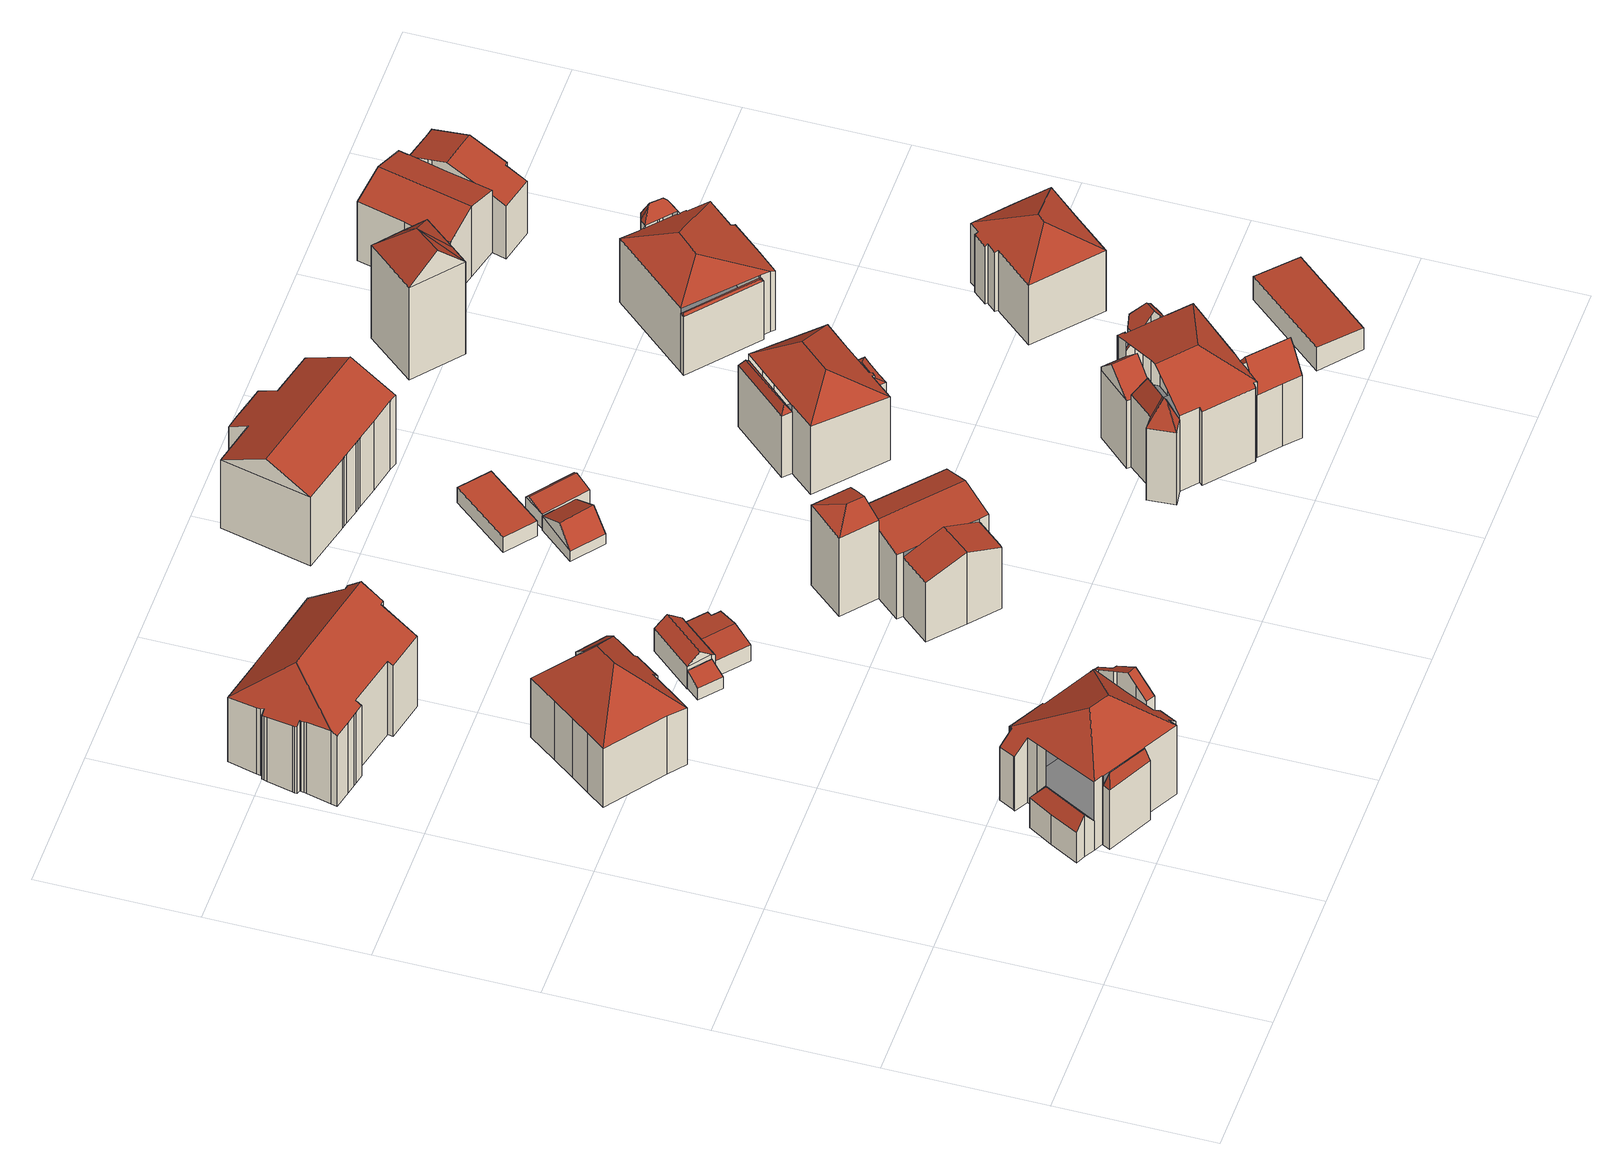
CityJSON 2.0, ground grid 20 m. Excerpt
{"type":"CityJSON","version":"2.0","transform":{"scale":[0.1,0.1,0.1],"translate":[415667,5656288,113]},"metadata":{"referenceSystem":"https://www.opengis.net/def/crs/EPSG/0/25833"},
"CityObjects":{
"building1":{"type":"Building","attributes":{"Gemeindeschluessel":14612000,"Geometrietyp2DReferenz":"3000","function":"31001_9998","roofType":"9999"},"children":["building1-1","building1-2","building1-3","building1-4","building1-5"]},
"building1-1":{"type":"BuildingPart","attributes":{"Dachtyp_tdc":"tdcFreeFormRoof","Dachneigung":54.89,"QualitaetDacherkennung":14,"Geometrietyp2DReferenz":"3000","measuredHeight":6.64,"roofType":"5000"},"parents":["building1"],"geometry":[{"type":"MultiSurface","lod":"2","boundaries":[[[0,1,2,3]],[[1,4,5,2]],[[4,6,7,5]],[[6,8,9,7]],[[8,10,11,9]],[[10,12,13,11]],[[8,6,4,1,14]],[[1,0,12,14]],[[12,10,8,14]],[[3,2,5,7,9,11,13]]],"semantics":{"surfaces":[{"type":"WallSurface"},{"type":"RoofSurface"},{"type":"GroundSurface"}],"values":[0,0,0,0,0,0,1,1,1,2]}}]},
"building1-2":{"type":"BuildingPart","attributes":{"Dachtyp_tdc":"tdcGableRoof","Dachneigung":33.67,"QualitaetDacherkennung":24,"Geometrietyp2DReferenz":"3000","measuredHeight":13.96,"roofType":"3100"},"parents":["building1"],"geometry":[{"type":"MultiSurface","lod":"2","boundaries":[[[15,16,17,18]],[[16,19,20,17]],[[19,21,22,20]],[[21,23,24,22]],[[23,25,26,24]],[[25,27,28,29,26]],[[23,21,19,16,15,30,31]],[[31,27,25,23]],[[32,18,17,20,22,24,26,29]]],"semantics":{"surfaces":[{"type":"WallSurface"},{"type":"RoofSurface"},{"type":"GroundSurface"}],"values":[0,0,0,0,0,0,1,1,2]}}]},
"building1-3":{"type":"BuildingPart","attributes":{"Dachtyp_tdc":"tdcPolyFlatRoof","Dachneigung":5.17,"QualitaetDacherkennung":50,"Geometrietyp2DReferenz":"3000","measuredHeight":5.55,"roofType":"2100"},"parents":["building1"],"geometry":[{"type":"MultiSurface","lod":"2","boundaries":[[[33,34,35,36]],[[34,37,38,35]],[[37,39,40,38]],[[39,41,42,40]],[[43,44,45,46]],[[44,33,36,45]],[[44,43,47,41,39,37,34,33]],[[36,35,38,40,42,48,46,45]]],"semantics":{"surfaces":[{"type":"WallSurface"},{"type":"RoofSurface"},{"type":"GroundSurface"}],"values":[0,0,0,0,0,0,1,2]}}]},
"building1-4":{"type":"BuildingPart","attributes":{"Dachtyp_tdc":"tdcFreeFormRoof","Dachneigung":76.39,"QualitaetDacherkennung":27,"Geometrietyp2DReferenz":"3000","measuredHeight":11.56,"roofType":"5000"},"parents":["building1"],"geometry":[{"type":"MultiSurface","lod":"2","boundaries":[[[49,50,51,52]],[[50,53,54,51]],[[53,55,56,54]],[[57,55,53]],[[58,57,53,50]],[[58,50,49]],[[57,58,49,55]],[[51,54,56,52]]],"semantics":{"surfaces":[{"type":"WallSurface"},{"type":"RoofSurface"},{"type":"GroundSurface"}],"values":[0,0,0,1,1,1,1,2]}}]},
"building1-5":{"type":"BuildingPart","attributes":{"Dachtyp_tdc":"tdcHipRoof","Dachneigung":33.37,"QualitaetDacherkennung":26,"Geometrietyp2DReferenz":"3000","measuredHeight":15.25,"roofType":"3200"},"parents":["building1"],"geometry":[{"type":"MultiSurface","lod":"2","boundaries":[[[59,60,15,18,42,41]],[[28,61,62,29]],[[61,63,64,62]],[[63,65,66,64]],[[65,67,68,66]],[[67,69,70,68]],[[69,71,52,70]],[[71,49,52]],[[72,73,74,56,55]],[[73,75,3,74]],[[75,0,3]],[[76,77,78,13,12]],[[77,79,80,78]],[[79,81,82,80]],[[81,83,84,82]],[[83,85,86,84]],[[85,87,88,86]],[[87,89,90,88]],[[89,91,92,90]],[[91,93,43,46,92]],[[89,87,85,83,81,79,77,76,75,94]],[[69,67,65,63,61,28,95,30,60,96]],[[75,73,72,71,69,96,94]],[[60,59,97,93,91,89,94,96]],[[48,42,18,32,29,62,64,66,68,70,52,56,74,3,13,78,80,82,84,86,88,90,92,46]]],"semantics":{"surfaces":[{"type":"WallSurface"},{"type":"RoofSurface"},{"type":"GroundSurface"}],"values":[0,0,0,0,0,0,0,0,0,0,0,0,0,0,0,0,0,0,0,0,1,1,1,1,2]}}]},
"building2":{"type":"Building","attributes":{"Gemeindeschluessel":14612000,"Geometrietyp2DReferenz":"3000","function":"31001_9998","roofType":"9999"},"children":["building2-1","building2-2"]},
"building2-1":{"type":"BuildingPart","attributes":{"Dachtyp_tdc":"tdcHipRoof","Dachneigung":45.5,"QualitaetDacherkennung":62,"Geometrietyp2DReferenz":"3000","measuredHeight":15.34,"roofType":"3200"},"parents":["building2"],"geometry":[{"type":"MultiSurface","lod":"2","boundaries":[[[98,99,100,101]],[[99,102,103,100]],[[102,104,105,103]],[[106,107,108]],[[107,109,110,108]],[[109,111,112,110]],[[111,113,114,112]],[[113,115,116,114]],[[115,117,118,116]],[[117,119,120,118]],[[119,121,122,120]],[[121,123,124,122]],[[123,125,126,124]],[[125,127,128,126]],[[127,129,130,128]],[[129,131,132,130]],[[131,98,101,132]],[[127,125,123,133]],[[107,106,104,102,99,134]],[[123,121,119,117,115,113,111,109,107,134,133]],[[99,98,131,129,127,133,134]],[[101,100,103,105,108,110,112,114,116,118,120,122,124,126,128,130,132]]],"semantics":{"surfaces":[{"type":"WallSurface"},{"type":"RoofSurface"},{"type":"GroundSurface"}],"values":[0,0,0,0,0,0,0,0,0,0,0,0,0,0,0,0,0,1,1,1,1,2]}}]},
"building2-2":{"type":"BuildingPart","attributes":{"Dachtyp_tdc":"tdcPolyFlatRoof","Dachneigung":41.5,"QualitaetDacherkennung":38,"Geometrietyp2DReferenz":"3000","measuredHeight":9.29,"roofType":"2100"},"parents":["building2"],"geometry":[{"type":"MultiSurface","lod":"2","boundaries":[[[135,136,137,138]],[[136,139,108,137]],[[139,106,108]],[[140,135,138,105,104]],[[140,139,136,135]],[[138,137,108,105]]],"semantics":{"surfaces":[{"type":"WallSurface"},{"type":"RoofSurface"},{"type":"GroundSurface"}],"values":[0,0,0,0,1,2]}}]},
"building3":{"type":"Building","attributes":{"Gemeindeschluessel":14612000,"Geometrietyp2DReferenz":"3000","function":"31001_9998","roofType":"9999"},"children":["building3-1","building3-2"]},
"building3-1":{"type":"BuildingPart","attributes":{"Dachtyp_tdc":"tdcHipAndGableRoof","Dachneigung":39.38,"QualitaetDacherkennung":31,"Geometrietyp2DReferenz":"3000","measuredHeight":15.67,"roofType":"5000"},"parents":["building3"],"geometry":[{"type":"MultiSurface","lod":"2","boundaries":[[[141,142,143,144,145]],[[142,146,147,143]],[[146,148,149,147]],[[148,150,151,149]],[[150,152,153,151]],[[152,154,155,153]],[[154,156,157,155]],[[156,158,159,157]],[[158,160,161,159]],[[160,162,163,161]],[[162,164,165,163]],[[164,166,167,165]],[[166,168,169,167]],[[168,170,171,169]],[[170,172,173,171]],[[172,174,175,173]],[[174,176,177,175]],[[176,178,179,177]],[[178,180,181,179]],[[180,182,183,181]],[[182,184,185,183]],[[184,186,187,185]],[[186,188,189,187]],[[188,190,191,189]],[[190,192,193,191]],[[192,194,195,193]],[[194,196,197,195]],[[196,198,199,197]],[[198,200,201,199]],[[200,202,203,201]],[[202,204,205,203]],[[204,206,205]],[[202,200,198,196,194,192,190,188,186,184,182,180,178,176,174,207]],[[174,172,170,168,166,164,162,160,158,156,154,152,150,207]],[[150,148,146,142,141,204,202,207]],[[144,143,147,149,151,153,155,157,159,161,163,165,167,169,171,173,175,177,179,181,183,185,187,189,191,193,195,197,199,201,203,205]]],"semantics":{"surfaces":[{"type":"WallSurface"},{"type":"RoofSurface"},{"type":"GroundSurface"}],"values":[0,0,0,0,0,0,0,0,0,0,0,0,0,0,0,0,0,0,0,0,0,0,0,0,0,0,0,0,0,0,0,0,1,1,1,2]}}]},
"building3-2":{"type":"BuildingPart","attributes":{"Dachtyp_tdc":"tdcPolyFlatRoof","Dachneigung":0,"QualitaetDacherkennung":47,"Geometrietyp2DReferenz":"3000","measuredHeight":5.14,"roofType":"1000"},"parents":["building3"],"geometry":[{"type":"MultiSurface","lod":"2","boundaries":[[[208,145,144,209]],[[145,208,210,206]],[[205,211,209,144]],[[206,210,211,205]],[[210,208,209,211]]],"semantics":{"surfaces":[{"type":"WallSurface"},{"type":"RoofSurface"},{"type":"GroundSurface"}],"values":[0,1,2,0,0]}}]},
"building4":{"type":"Building","attributes":{"Dachtyp_tdc":"tdcPolyFlatRoof","Gemeindeschluessel":14612000,"Dachneigung":22.49,"QualitaetDacherkennung":36,"Geometrietyp2DReferenz":"3000","measuredHeight":2.72,"function":"31001_9998","roofType":"2100"},"geometry":[{"type":"Solid","lod":"2","boundaries":[[[[212,213,214,215]],[[213,216,217,214]],[[216,218,219,217]],[[218,212,215,219]],[[218,216,213,212]],[[215,214,217,219]]]],"semantics":{"surfaces":[{"type":"WallSurface"},{"type":"RoofSurface"},{"type":"GroundSurface"}],"values":[[0,0,0,0,1,2]]}}]},
"building5":{"type":"Building","attributes":{"Dachtyp_tdc":"tdcFreeFormRoof","Gemeindeschluessel":14612000,"Dachneigung":39.1,"QualitaetDacherkennung":52,"Geometrietyp2DReferenz":"3000","measuredHeight":4.91,"function":"31001_9998","roofType":"5000"},"geometry":[{"type":"Solid","lod":"2","boundaries":[[[[220,221,222,223]],[[221,224,225,222]],[[224,226,227,225]],[[226,228,229,227]],[[228,220,223,229]],[[220,228,230,231,221]],[[231,230,226,224]],[[224,221,231]],[[228,226,230]],[[223,222,225,227,229]]]],"semantics":{"surfaces":[{"type":"WallSurface"},{"type":"RoofSurface"},{"type":"GroundSurface"}],"values":[[0,0,0,0,0,1,1,0,0,2]]}}]},
"building6":{"type":"Building","attributes":{"Dachtyp_tdc":"tdcFreeFormRoof","Gemeindeschluessel":14612000,"Dachneigung":10.08,"QualitaetDacherkennung":71,"Geometrietyp2DReferenz":"3000","measuredHeight":3.14,"function":"31001_9998","roofType":"5000"},"geometry":[{"type":"Solid","lod":"2","boundaries":[[[[232,233,234,235]],[[233,236,237,234]],[[236,238,239,237]],[[238,240,241,239]],[[240,242,243,241]],[[242,244,245,243]],[[244,232,235,245]],[[236,246,247,240,238]],[[232,244,242,247,246,233]],[[242,240,247]],[[236,233,246]],[[235,234,237,239,241,243,245]]]],"semantics":{"surfaces":[{"type":"WallSurface"},{"type":"RoofSurface"},{"type":"GroundSurface"}],"values":[[0,0,0,0,0,0,0,1,1,0,0,2]]}}]},
"building7":{"type":"Building","attributes":{"Gemeindeschluessel":14612000,"Geometrietyp2DReferenz":"3000","function":"31001_9998","roofType":"9999"},"children":["building7-1","building7-2","building7-3"]},
"building7-1":{"type":"BuildingPart","attributes":{"Dachtyp_tdc":"tdcHipAndGableRoof","Dachneigung":23.48,"QualitaetDacherkennung":58,"Geometrietyp2DReferenz":"3000","measuredHeight":13.81,"roofType":"5000"},"parents":["building7"],"geometry":[{"type":"MultiSurface","lod":"2","boundaries":[[[248,249,250]],[[248,251,252,249]],[[251,253,254,252]],[[253,255,256,254]],[[255,257,258,256]],[[257,259,258]],[[253,251,260]],[[251,248,261,260]],[[261,257,255,253,260]],[[262,263,249,252,254,256,258]]],"semantics":{"surfaces":[{"type":"WallSurface"},{"type":"RoofSurface"},{"type":"GroundSurface"}],"values":[0,0,0,0,0,0,1,1,1,2]}}]},
"building7-2":{"type":"BuildingPart","attributes":{"Dachtyp_tdc":"tdcGableRoof","Dachneigung":11.45,"QualitaetDacherkennung":51,"Geometrietyp2DReferenz":"3000","measuredHeight":11.34,"roofType":"3100"},"parents":["building7"],"geometry":[{"type":"MultiSurface","lod":"2","boundaries":[[[264,265,266]],[[264,267,268,265]],[[267,250,249,268]],[[259,269,270,258]],[[269,271,272,270]],[[271,273,274,272]],[[273,275,276,274]],[[275,277,276]],[[271,269,259,278,279]],[[279,250,267,264,280,281,282,275,273,271]],[[283,265,268,249,263,262,258,270,272,274,276]]],"semantics":{"surfaces":[{"type":"WallSurface"},{"type":"RoofSurface"},{"type":"GroundSurface"}],"values":[0,0,0,0,0,0,0,0,1,1,2]}}]},
"building7-3":{"type":"BuildingPart","attributes":{"Dachtyp_tdc":"tdcGableRoof","Dachneigung":20.03,"QualitaetDacherkennung":73,"Geometrietyp2DReferenz":"3000","measuredHeight":11.48,"roofType":"3100"},"parents":["building7"],"geometry":[{"type":"MultiSurface","lod":"2","boundaries":[[[284,285,286,287]],[[285,288,289,286]],[[288,290,291,289]],[[290,266,265,291]],[[277,284,287,276]],[[292,280,266,290,288]],[[288,285,284,277,282,292]],[[287,286,289,291,265,283,276]]],"semantics":{"surfaces":[{"type":"WallSurface"},{"type":"RoofSurface"},{"type":"GroundSurface"}],"values":[0,0,0,0,0,1,1,2]}}]},
"building8":{"type":"Building","attributes":{"Dachtyp_tdc":"tdcHipAndGableRoof","Gemeindeschluessel":14612000,"Dachneigung":29.09,"QualitaetDacherkennung":8,"Geometrietyp2DReferenz":"3000","measuredHeight":4.2,"function":"31001_9998","roofType":"5000"},"geometry":[{"type":"Solid","lod":"2","boundaries":[[[[293,294,295,296]],[[294,297,298,295]],[[297,299,300,298]],[[299,293,296,300]],[[297,294,301]],[[293,299,302]],[[294,293,302,301]],[[299,297,301,302]],[[296,295,298,300]]]],"semantics":{"surfaces":[{"type":"WallSurface"},{"type":"RoofSurface"},{"type":"GroundSurface"}],"values":[[0,0,0,0,1,0,1,1,2]]}}]},
"building9":{"type":"Building","attributes":{"Dachtyp_tdc":"tdcPolyFlatRoof","Gemeindeschluessel":14612000,"Dachneigung":0,"QualitaetDacherkennung":42,"Geometrietyp2DReferenz":"3000","measuredHeight":2.33,"function":"31001_9998","roofType":"1000"},"geometry":[{"type":"Solid","lod":"2","boundaries":[[[[303,304,305,306]],[[304,307,308,305]],[[307,309,310,308]],[[309,303,306,310]],[[309,307,304,303]],[[306,305,308,310]]]],"semantics":{"surfaces":[{"type":"WallSurface"},{"type":"RoofSurface"},{"type":"GroundSurface"}],"values":[[0,0,0,0,1,2]]}}]},
"building10":{"type":"Building","attributes":{"Dachtyp_tdc":"tdcFreeFormRoof","Gemeindeschluessel":14612000,"Dachneigung":17.8,"QualitaetDacherkennung":28,"Geometrietyp2DReferenz":"3000","measuredHeight":3.04,"function":"31001_9998","roofType":"5000"},"geometry":[{"type":"Solid","lod":"2","boundaries":[[[[311,312,313,314]],[[312,315,316,313]],[[315,317,318,316]],[[317,311,314,318]],[[317,319,320,311]],[[319,315,312,320]],[[317,315,319]],[[312,311,320]],[[314,313,316,318]]]],"semantics":{"surfaces":[{"type":"WallSurface"},{"type":"RoofSurface"},{"type":"GroundSurface"}],"values":[[0,0,0,0,1,1,0,0,2]]}}]},
"building11":{"type":"Building","attributes":{"Dachtyp_tdc":"tdcFreeFormRoof","Gemeindeschluessel":14612000,"Dachneigung":28.36,"QualitaetDacherkennung":83,"Geometrietyp2DReferenz":"3000","measuredHeight":14.11,"function":"31001_9998","roofType":"5000"},"geometry":[{"type":"Solid","lod":"2","boundaries":[[[[321,322,323,324]],[[325,326,327,328]],[[326,329,330,327]],[[329,331,332,330]],[[331,333,334,332]],[[333,335,336,334]],[[335,337,338,336]],[[337,339,340,338]],[[339,341,342,340]],[[341,343,344,342]],[[343,345,346,344]],[[345,347,348,346]],[[347,349,350,348]],[[349,351,352,350]],[[351,321,324,352]],[[353,354,355,356,339,337,335,333,331,329,326,325]],[[321,351,349,347,345,343,341,356,355,322]],[[341,339,356]],[[354,322,355]],[[324,323,357,358,328,327,330,332,334,336,338,340,342,344,346,348,350,352]],[[322,354,357,323]],[[354,353,358,357]],[[353,325,328,358]]]],"semantics":{"surfaces":[{"type":"WallSurface"},{"type":"RoofSurface"},{"type":"GroundSurface"}],"values":[[0,0,0,0,0,0,0,0,0,0,0,0,0,0,0,1,1,0,0,2,0,0,0]]}}]},
"building12":{"type":"Building","attributes":{"Gemeindeschluessel":14612000,"Geometrietyp2DReferenz":"3000","function":"31001_9998","roofType":"9999"},"children":["building12-1","building12-2","building12-3","building12-4","building12-5"]},
"building12-1":{"type":"BuildingPart","attributes":{"Dachtyp_tdc":"tdcFreeFormRoof","Dachneigung":49.62,"QualitaetDacherkennung":52,"Geometrietyp2DReferenz":"3000","measuredHeight":14.49,"roofType":"5000"},"parents":["building12"],"geometry":[{"type":"MultiSurface","lod":"2","boundaries":[[[359,360,361,362]],[[360,363,364,361]],[[363,365,366,364]],[[365,367,368,366]],[[367,369,370,368]],[[369,371,372,370]],[[371,373,374,372]],[[373,375,376,374]],[[371,369,367,365,377]],[[365,363,360,359,378,379,380,377]],[[380,381,375,373,371,377]],[[382,383,362,361,364,366,368,370,372,374,376]]],"semantics":{"surfaces":[{"type":"WallSurface"},{"type":"RoofSurface"},{"type":"GroundSurface"}],"values":[0,0,0,0,0,0,0,0,1,1,1,2]}}]},
"building12-2":{"type":"BuildingPart","attributes":{"Dachtyp_tdc":"tdcFreeFormRoof","Dachneigung":66.57,"QualitaetDacherkennung":23,"Geometrietyp2DReferenz":"3000","measuredHeight":15.28,"roofType":"5000"},"parents":["building12"],"geometry":[{"type":"MultiSurface","lod":"2","boundaries":[[[384,385,386,387]],[[385,388,389,386]],[[388,390,391,389]],[[390,392,393,394,391]],[[395,396,392,390]],[[397,395,390,388]],[[398,397,388,385]],[[398,385,384]],[[396,395,397,398,384,399,400]],[[396,400,392]],[[401,402,387,386,389,391,394]]],"semantics":{"surfaces":[{"type":"WallSurface"},{"type":"RoofSurface"},{"type":"GroundSurface"}],"values":[0,0,0,0,1,1,1,1,1,1,2]}}]},
"building12-3":{"type":"BuildingPart","attributes":{"Dachtyp_tdc":"tdcGableRoof","Dachneigung":44.94,"QualitaetDacherkennung":49,"Geometrietyp2DReferenz":"3000","measuredHeight":13.97,"roofType":"3100"},"parents":["building12"],"geometry":[{"type":"MultiSurface","lod":"2","boundaries":[[[393,403,404,394]],[[403,405,406,404]],[[405,407,408,406]],[[407,409,410,408]],[[403,393,411,412,413]],[[414,415,416,413,412]],[[405,416,415,407]],[[403,413,416,405]],[[407,415,414,409]],[[394,404,406,408,410,401]]],"semantics":{"surfaces":[{"type":"WallSurface"},{"type":"RoofSurface"},{"type":"GroundSurface"}],"values":[0,0,0,0,1,1,0,0,0,2]}}]},
"building12-4":{"type":"BuildingPart","attributes":{"Dachtyp_tdc":"tdcFreeFormRoof","Dachneigung":57.21,"QualitaetDacherkennung":6,"Geometrietyp2DReferenz":"3000","measuredHeight":13.93,"roofType":"5000"},"parents":["building12"],"geometry":[{"type":"MultiSurface","lod":"2","boundaries":[[[417,418,419,420]],[[418,421,422,419]],[[421,423,424,422]],[[423,425,426,424]],[[425,427,428,426]],[[427,429,430,428]],[[431,432,433,434]],[[432,417,420,433]],[[435,436,429,427,425,423,421]],[[421,418,417,432,431,437,435]],[[420,419,422,424,426,428,430,438,434,433]]],"semantics":{"surfaces":[{"type":"WallSurface"},{"type":"RoofSurface"},{"type":"GroundSurface"}],"values":[0,0,0,0,0,0,0,0,1,1,2]}}]},
"building12-5":{"type":"BuildingPart","attributes":{"Dachtyp_tdc":"tdcHipAndGableRoof","Dachneigung":19.36,"QualitaetDacherkennung":25,"Geometrietyp2DReferenz":"3000","measuredHeight":15.88,"roofType":"5000"},"parents":["building12"],"geometry":[{"type":"MultiSurface","lod":"2","boundaries":[[[439,440,441,442]],[[440,443,384,387,441]],[[444,410,409,414]],[[444,445,446,410]],[[445,447,448,446]],[[447,449,359,362,448]],[[450,451,452,376,375]],[[451,453,431,434,452]],[[454,455,430,429]],[[455,456,457,430]],[[456,458,459,457]],[[458,439,442,459]],[[455,454,436,460,437,453,451,461]],[[451,450,381,462,379,463,449,447,445,444,464,465,461]],[[465,443,440,439,458,456,455,461]],[[442,441,387,402,401,410,446,448,362,383,382,376,452,434,438,430,457,459]]],"semantics":{"surfaces":[{"type":"WallSurface"},{"type":"RoofSurface"},{"type":"GroundSurface"}],"values":[0,0,0,0,0,0,0,0,0,0,0,0,1,1,1,2]}}]},
"building13":{"type":"Building","attributes":{"Gemeindeschluessel":14612000,"Geometrietyp2DReferenz":"3000","function":"31001_9998","roofType":"9999"},"children":["building13-1","building13-2","building13-3"]},
"building13-1":{"type":"BuildingPart","attributes":{"Dachtyp_tdc":"tdcFreeFormRoof","Dachneigung":56.14,"QualitaetDacherkennung":9,"Geometrietyp2DReferenz":"3000","measuredHeight":10.9,"roofType":"5000"},"parents":["building13"],"geometry":[{"type":"MultiSurface","lod":"2","boundaries":[[[466,467,468,469]],[[470,471,472,473]],[[471,466,469,472]],[[467,466,474]],[[466,471,475,474]],[[471,470,475]],[[470,467,474,475]],[[469,468,473,472]]],"semantics":{"surfaces":[{"type":"WallSurface"},{"type":"RoofSurface"},{"type":"GroundSurface"}],"values":[0,0,0,1,1,1,1,2]}}]},
"building13-2":{"type":"BuildingPart","attributes":{"Dachtyp_tdc":"tdcHipRoof","Dachneigung":33.69,"QualitaetDacherkennung":48,"Geometrietyp2DReferenz":"3000","measuredHeight":14.01,"roofType":"3200"},"parents":["building13"],"geometry":[{"type":"MultiSurface","lod":"2","boundaries":[[[476,477,478,468]],[[477,479,480,478]],[[479,481,482,480]],[[481,483,484,482]],[[485,486,487,488,489]],[[486,490,491,487]],[[490,492,493,491]],[[492,494,495,493]],[[494,496,470,473,495]],[[476,468,467]],[[494,492,497]],[[481,479,477,476,498]],[[492,490,486,485,499,483,481,498,497]],[[476,496,494,497,498]],[[478,480,482,484,500,501,488,487,491,493,495,473,468]]],"semantics":{"surfaces":[{"type":"WallSurface"},{"type":"RoofSurface"},{"type":"GroundSurface"}],"values":[0,0,0,0,0,0,0,0,0,0,1,1,1,1,2]}}]},
"building13-3":{"type":"BuildingPart","attributes":{"Dachtyp_tdc":"tdcFreeFormRoof","Dachneigung":23,"QualitaetDacherkennung":20,"Geometrietyp2DReferenz":"3000","measuredHeight":7.81,"roofType":"5000"},"parents":["building13"],"geometry":[{"type":"MultiSurface","lod":"2","boundaries":[[[502,503,504,484]],[[503,505,506,504]],[[505,507,508,506]],[[507,509,510,508]],[[509,511,512,510]],[[511,513,514,512]],[[513,489,488,514]],[[515,502,484,500]],[[489,513,516]],[[513,511,509,507,517,516]],[[507,505,503,502,515,517]],[[515,518,489,516,517]],[[484,504,506,508,510,512,514,488,501,500]]],"semantics":{"surfaces":[{"type":"WallSurface"},{"type":"RoofSurface"},{"type":"GroundSurface"}],"values":[0,0,0,0,0,0,0,0,1,1,1,1,2]}}]},
"building14":{"type":"Building","attributes":{"Dachtyp_tdc":"tdcFreeFormRoof","Gemeindeschluessel":14612000,"Dachneigung":45.79,"QualitaetDacherkennung":1,"Geometrietyp2DReferenz":"3000","measuredHeight":18.7,"function":"31001_9998","roofType":"5000"},"geometry":[{"type":"Solid","lod":"2","boundaries":[[[[519,520,521,522]],[[520,523,524,521]],[[523,525,526,524]],[[525,527,528,526]],[[527,529,530,528]],[[529,519,522,530]],[[531,527,525]],[[531,529,527]],[[532,529,531]],[[523,531,525]],[[531,523,520]],[[520,519,532,531]],[[519,529,532]],[[522,521,524,526,528,530]]]],"semantics":{"surfaces":[{"type":"WallSurface"},{"type":"RoofSurface"},{"type":"GroundSurface"}],"values":[[0,0,0,0,0,0,1,1,1,1,1,1,0,2]]}}]},
"building15":{"type":"Building","attributes":{"Dachtyp_tdc":"tdcPolyFlatRoof","Gemeindeschluessel":14612000,"Dachneigung":3.35,"QualitaetDacherkennung":89,"Geometrietyp2DReferenz":"3000","measuredHeight":3.78,"function":"31001_9998","roofType":"2100"},"geometry":[{"type":"Solid","lod":"2","boundaries":[[[[533,534,535,536]],[[534,537,538,535]],[[537,539,540,538]],[[539,533,536,540]],[[539,537,534,533]],[[536,535,538,540]]]],"semantics":{"surfaces":[{"type":"WallSurface"},{"type":"RoofSurface"},{"type":"GroundSurface"}],"values":[[0,0,0,0,1,2]]}}]},
"building16":{"type":"Building","attributes":{"Gemeindeschluessel":14612000,"Geometrietyp2DReferenz":"3000","function":"31001_9998","roofType":"9999"},"children":["building16-1","building16-2","building16-3"]},
"building16-1":{"type":"BuildingPart","attributes":{"Dachtyp_tdc":"tdcFreeFormRoof","Dachneigung":41.47,"QualitaetDacherkennung":21,"Geometrietyp2DReferenz":"3000","measuredHeight":9.62,"roofType":"5000"},"parents":["building16"],"geometry":[{"type":"MultiSurface","lod":"2","boundaries":[[[541,542,543,544]],[[545,546,547,548]],[[546,541,544,547]],[[549,546,545]],[[550,549,545,542]],[[550,542,541]],[[549,550,541,546]],[[544,543,548,547]]],"semantics":{"surfaces":[{"type":"WallSurface"},{"type":"RoofSurface"},{"type":"GroundSurface"}],"values":[0,0,0,1,1,1,1,2]}}]},
"building16-2":{"type":"BuildingPart","attributes":{"Dachtyp_tdc":"tdcFreeFormRoof","Dachneigung":64.68,"QualitaetDacherkennung":24,"Geometrietyp2DReferenz":"3000","measuredHeight":12.45,"roofType":"5000"},"parents":["building16"],"geometry":[{"type":"MultiSurface","lod":"2","boundaries":[[[551,552,553,554]],[[552,555,556,553]],[[555,557,558,556]],[[557,559,560,558]],[[559,561,562,560]],[[561,563,564,562]],[[563,565,566,564]],[[565,567,566]],[[568,569,570]],[[563,571,567,565,563,561,572]],[[561,559,573,572]],[[559,557,555,552,574,573]],[[552,551,575,574]],[[551,576,569,568,577,576,575]],[[576,563,572,573,574,575]],[[578,554,553,556,558,560,562,564,566,564,578,570]],[[569,576,578,570]],[[576,551,554,578]]],"semantics":{"surfaces":[{"type":"WallSurface"},{"type":"RoofSurface"},{"type":"GroundSurface"}],"values":[0,0,0,0,0,0,0,0,0,1,1,1,1,1,1,2,0,0]}}]},
"building16-3":{"type":"BuildingPart","attributes":{"Dachtyp_tdc":"tdcHipRoof","Dachneigung":21.44,"QualitaetDacherkennung":30,"Geometrietyp2DReferenz":"3000","measuredHeight":12.52,"roofType":"3200"},"parents":["building16"],"geometry":[{"type":"MultiSurface","lod":"2","boundaries":[[[579,580,581,582]],[[580,583,584,581]],[[583,585,545,548,584]],[[586,587,588,543,542]],[[587,589,570,588]],[[589,568,570]],[[590,591,566,567]],[[591,592,593,566]],[[592,594,595,593]],[[594,596,597,595]],[[596,579,582,597]],[[592,591,590,571,598,599,577,589,587,600]],[[586,585,583,601]],[[587,586,601,600]],[[583,580,579,596,594,592,600,601]],[[582,581,584,548,543,588,570,578,564,566,593,595,597]]],"semantics":{"surfaces":[{"type":"WallSurface"},{"type":"RoofSurface"},{"type":"GroundSurface"}],"values":[0,0,0,0,0,0,0,0,0,0,0,1,1,1,1,2]}}]},
"building17":{"type":"Building","attributes":{"Dachtyp_tdc":"tdcHipRoof","Gemeindeschluessel":14612000,"Dachneigung":28.04,"QualitaetDacherkennung":70,"Geometrietyp2DReferenz":"3000","measuredHeight":12.43,"function":"31001_9998","roofType":"3200"},"geometry":[{"type":"Solid","lod":"2","boundaries":[[[[602,603,604,605]],[[603,606,607,604]],[[606,608,609,607]],[[608,610,611,609]],[[610,612,613,611]],[[612,614,615,613]],[[614,616,617,615]],[[616,618,619,617]],[[618,620,621,619]],[[620,622,623,621]],[[622,624,625,623]],[[624,626,627,625]],[[626,628,629,627]],[[628,630,631,629]],[[630,602,605,631]],[[626,624,632]],[[620,618,616,614,612,633]],[[624,622,620,633,632]],[[612,610,608,606,603,602,630,628,626,632,633]],[[605,604,607,609,611,613,615,617,619,621,623,625,627,629,631]]]],"semantics":{"surfaces":[{"type":"WallSurface"},{"type":"RoofSurface"},{"type":"GroundSurface"}],"values":[[0,0,0,0,0,0,0,0,0,0,0,0,0,0,0,1,1,1,1,2]]}}]},
"building18":{"type":"Building","attributes":{"Gemeindeschluessel":14612000,"Geometrietyp2DReferenz":"3000","function":"31001_9998","roofType":"9999"},"children":["building18-1","building18-2"]},
"building18-1":{"type":"BuildingPart","attributes":{"Dachtyp_tdc":"tdcGableRoof","Dachneigung":21.9,"QualitaetDacherkennung":65,"Geometrietyp2DReferenz":"3000","measuredHeight":11.21,"roofType":"3100"},"parents":["building18"],"geometry":[{"type":"MultiSurface","lod":"2","boundaries":[[[634,635,636,637]],[[635,638,639,636]],[[638,640,641,639]],[[640,642,643,641]],[[642,644,643]],[[645,646,647]],[[645,648,649,646]],[[648,650,651,649]],[[650,652,653,651]],[[652,654,655,653]],[[648,645,656,657,658,642,640,638]],[[638,635,634,659,660,654,652,650,648]],[[655,661,662,637,636,639,641,643,663,646,649,651,653]],[[654,660,661,655]],[[660,659,662,661]],[[659,634,637,662]]],"semantics":{"surfaces":[{"type":"WallSurface"},{"type":"RoofSurface"},{"type":"GroundSurface"}],"values":[0,0,0,0,0,0,0,0,0,0,1,1,2,0,0,0]}}]},
"building18-2":{"type":"BuildingPart","attributes":{"Dachtyp_tdc":"tdcGableRoof","Dachneigung":20,"QualitaetDacherkennung":69,"Geometrietyp2DReferenz":"3000","measuredHeight":11.25,"roofType":"3100"},"parents":["building18"],"geometry":[{"type":"MultiSurface","lod":"2","boundaries":[[[664,665,666,667]],[[665,647,646,666]],[[644,668,669,643]],[[668,670,671,669]],[[670,672,673,671]],[[672,674,675,673]],[[674,676,677,675]],[[676,664,667,677]],[[672,670,668,644,658,678]],[[678,656,647,665,664,676,674,672]],[[667,666,646,663,643,669,671,673,675,677]]],"semantics":{"surfaces":[{"type":"WallSurface"},{"type":"RoofSurface"},{"type":"GroundSurface"}],"values":[0,0,0,0,0,0,0,0,1,1,2]}}]}
},
"vertices":[
[192,71,58],[180,78,77],[180,78,10],[192,71,10],[168,84,58],[168,84,10],[187,120,57],[187,120,10],[205,151,58],[205,151,10],[211,148,58],[211,148,10],[228,139,58],[228,139,10],[210,133,76],
[368,127,112],[374,123,112],[374,123,10],[368,127,10],[363,102,128],[363,102,10],[367,99,128],[367,99,10],[352,72,149],[352,72,10],[338,45,124],[338,45,10],[327,51,124],[327,51,118],[327,51,10],[368,126,113],[341,77,149],[341,77,10],
[349,169,63],[343,157,64],[343,157,10],[349,169,10],[338,147,65],[338,147,10],[365,132,65],[365,132,10],[363,129,65],[363,129,10],[303,166,65],[314,188,63],[314,188,10],[303,166,10],[301,163,65],[301,163,10],
[261,33,105],[257,25,105],[257,25,10],[261,33,10],[199,55,105],[199,55,10],[204,64,105],[204,64,10],[206,57,125],[255,31,125],
[363,129,113],[368,127,113],[322,42,118],[322,42,10],[333,37,108],[333,37,10],[321,15,109],[321,15,10],[311,20,120],[311,20,10],[305,9,120],[305,9,10],[261,33,120],[204,64,120],[204,65,120],[204,65,10],[192,71,120],[228,139,116],[234,151,115],[234,151,10],[242,165,114],[242,165,10],[225,175,97],[225,175,10],[227,177,96],[227,177,10],[237,196,95],[237,196,10],[253,187,112],[253,187,10],[255,189,112],[255,189,10],[256,191,111],[256,191,10],[303,166,110],[263,98,162],[341,77,116],[289,84,162],[301,163,112],
[154,695,98],[180,731,98],[180,731,4],[154,695,4],[227,696,97],[227,696,4],[240,687,96],[240,687,4],[273,662,95],[273,662,96],[273,662,4],[261,645,96],[261,645,4],[251,632,96],[251,632,4],[255,629,91],[255,629,4],[241,609,91],[241,609,4],[233,598,91],[233,598,4],[228,602,97],[228,602,4],[206,572,97],[206,572,4],[191,550,95],[191,550,4],[170,567,97],[170,567,4],[98,620,98],[98,620,4],[116,644,98],[116,644,4],[133,667,98],[133,667,4],[175,631,158],[195,658,158],
[248,699,84],[282,673,85],[282,673,4],[248,699,4],[273,662,97],[240,687,97],
[160,1017,109],[216,1005,109],[216,1005,7],[160,1017,7],[160,1017,58],[205,957,149],[205,957,7],[211,956,149],[211,956,7],[207,939,164],[207,939,7],[201,911,147],[201,911,7],[195,912,147],[195,912,7],[185,866,120],[185,866,7],[132,878,120],[132,878,7],[133,885,124],[133,885,7],[64,901,124],[64,901,7],[62,893,120],[62,893,7],[50,896,120],[50,896,7],[45,897,120],[45,897,7],[32,900,119],[32,900,7],[8,905,119],[8,905,7],[10,913,124],[10,913,7],[17,944,121],[17,944,7],[18,947,120],[18,947,7],[18,951,120],[18,951,7],[19,953,120],[19,953,7],[14,954,114],[14,954,7],[14,957,113],[14,957,7],[15,960,113],[15,960,7],[22,992,110],[22,992,7],[23,996,109],[23,996,7],[24,999,109],[24,999,7],[29,998,115],[29,998,7],[29,1002,114],[29,1002,7],[30,1007,113],[30,1007,7],[39,1044,110],[39,1044,7],[97,1031,109],[97,1031,7],[97,1031,58],[64,971,164],
[164,1035,58],[164,1035,7],[101,1049,58],[101,1049,7],
[292,569,22],[306,586,32],[306,586,4],[292,569,4],[332,565,32],[332,565,4],[318,547,22],[318,547,4],
[335,562,36],[332,565,39],[332,565,3],[335,562,3],[306,586,38],[306,586,3],[352,639,39],[352,639,3],[380,615,36],[380,615,3],[365,628,52],[320,575,52],
[401,587,28],[410,579,29],[410,579,2],[401,587,2],[370,531,28],[370,531,2],[334,561,28],[334,561,2],[335,562,28],[335,562,2],[380,615,27],[380,615,2],[406,593,27],[406,593,2],[391,556,34],[355,586,34],
[507,423,127],[507,423,2],[507,423,113],[467,457,127],[467,457,2],[505,502,130],[505,502,2],[545,468,130],[545,468,2],[540,462,133],[540,462,2],[540,462,101],[509,461,140],[526,446,140],[526,446,2],[514,432,2],
[488,388,105],[488,388,2],[488,388,97],[482,394,105],[482,394,2],[633,382,100],[633,382,2],[607,352,116],[607,352,2],[574,314,105],[574,314,2],[564,322,105],[564,322,2],[564,322,100],[526,446,109],[514,432,116],[505,374,105],[529,353,105],[553,332,105],[529,353,2],
[537,290,100],[533,286,100],[533,286,2],[537,290,2],[498,316,117],[498,316,2],[457,352,97],[457,352,2],[529,353,117],
[492,815,30],[530,787,29],[530,787,8],[492,815,8],[492,740,24],[492,740,8],[454,770,24],[454,770,8],[507,759,50],[469,787,50],
[445,846,32],[505,919,32],[505,919,8],[445,846,8],[541,890,32],[541,890,8],[481,817,32],[481,817,8],
[492,815,33],[510,840,36],[510,840,10],[492,815,10],[562,799,37],[562,799,10],[545,775,33],[545,775,10],[559,795,40],[507,835,40],
[511,1132,117],[569,1118,117],[569,1118,8],[511,1132,8],[495,1014,118],[466,1021,118],[466,1021,8],[495,1014,8],[462,1022,118],[462,1022,8],[457,1023,118],[457,1023,8],[437,1028,118],[437,1028,8],[432,1029,118],[432,1029,8],[428,1030,118],[428,1030,8],[360,1046,118],[360,1046,8],[387,1161,117],[387,1161,8],[447,1147,118],[447,1147,8],[453,1172,103],[453,1172,8],[472,1168,103],[472,1168,8],[494,1162,104],[494,1162,8],[517,1157,103],[517,1157,8],[532,1006,118],[542,1003,118],[556,1061,149],[374,1103,149],[542,1003,8],[532,1006,8],
[867,245,106],[877,237,122],[877,237,5],[867,245,5],[886,248,121],[886,248,5],[898,250,131],[898,250,5],[905,250,122],[905,250,5],[918,240,123],[918,240,5],[918,231,134],[918,231,5],[918,220,124],[918,220,5],[907,207,124],[907,207,5],[903,231,150],[863,245,103],[883,227,135],[893,219,150],[901,212,135],[893,219,5],[863,245,5],
[766,149,120],[745,146,120],[745,146,5],[766,149,5],[742,181,120],[742,181,5],[761,182,120],[761,182,5],[787,213,120],[787,213,113],[787,213,5],[767,170,150],[789,194,151],[759,166,157],[759,163,155],[802,189,120],[808,195,120],[808,195,5],[802,189,5],
[783,217,113],[783,217,5],[821,259,113],[821,259,5],[827,254,113],[827,254,5],[846,238,113],[846,238,5],[808,195,113],[829,219,144],[804,241,144],[846,238,117],[827,254,118],[821,259,118],
[921,81,105],[914,72,122],[914,72,5],[921,81,5],[905,62,144],[905,62,5],[902,58,136],[902,58,5],[888,43,105],[888,43,5],[869,60,105],[869,60,5],[843,82,105],[843,82,5],[876,120,105],[901,98,105],[901,98,5],[876,120,5],[860,101,144],[853,93,127],[866,109,129],[860,101,5],
[783,128,123],[786,132,126],[786,132,5],[783,128,5],[766,149,126],[846,238,141],[855,249,136],[855,249,5],[859,252,134],[859,252,5],[867,245,134],[907,207,135],[932,185,135],[932,185,5],[876,120,130],[843,82,126],[843,82,127],[840,85,127],[840,85,5],[837,82,123],[837,82,5],[860,101,128],[845,152,163],[893,219,135],[863,245,135],[808,195,161],[802,189,163],
[713,653,106],[724,644,106],[724,644,8],[713,653,8],[661,573,106],[651,582,106],[651,582,8],[661,573,8],[714,644,117],[660,582,117],
[724,644,117],[738,632,115],[738,632,8],[749,622,114],[749,622,8],[802,575,109],[802,575,8],[777,547,109],[777,547,8],[747,505,106],[743,501,106],[743,501,8],[747,505,8],[747,505,82],[740,504,108],[740,504,8],[714,474,109],[714,474,8],[635,543,117],[635,543,8],[661,573,117],[697,544,148],[731,583,148],[743,508,109],[777,546,8],[743,508,8],
[777,547,80],[780,543,80],[780,543,8],[777,540,82],[777,540,8],[791,528,82],[791,528,8],[784,521,82],[784,521,8],[769,504,82],[769,504,8],[760,493,82],[760,493,8],[777,546,80],[759,506,86],[778,527,86],[743,508,80],
[671,1027,158],[722,1088,158],[722,1088,10],[671,1027,10],[754,1062,158],[754,1062,10],[780,1040,158],[780,1040,10],[747,1000,158],[747,1000,10],[729,979,158],[729,979,10],[727,1036,196],[700,1003,197],
[1040,18,41],[992,58,44],[992,58,7],[1040,18,7],[1078,160,44],[1078,160,7],[1126,119,41],[1126,119,7],
[771,735,103],[775,740,103],[775,740,9],[771,735,9],[856,671,103],[852,666,103],[852,666,9],[856,671,9],[851,670,105],[775,736,105],
[893,824,113],[904,827,113],[904,827,9],[893,824,9],[920,813,113],[920,813,9],[922,811,113],[922,811,9],[925,808,113],[925,808,9],[926,797,113],[926,797,9],[919,788,113],[919,788,9],[927,781,90],[927,781,9],[927,781,89],[880,821,95],[880,821,96],[880,821,9],[920,787,108],[917,800,129],[915,804,133],[902,816,134],[897,817,130],[886,816,113],[885,817,110],[886,816,9],
[893,684,104],[870,658,104],[870,658,9],[893,684,9],[866,662,106],[866,662,9],[856,671,107],[775,740,111],[860,838,111],[860,838,9],[880,821,110],[927,781,108],[927,781,107],[951,760,106],[951,760,9],[922,727,106],[922,727,9],[926,723,104],[926,723,9],[919,788,108],[886,816,109],[867,771,134],[841,742,134],
[986,444,99],[983,446,97],[983,446,5],[986,444,5],[998,463,97],[998,463,5],[1001,460,99],[1001,460,5],[1011,472,99],[1011,472,5],[1013,469,101],[1013,469,5],[1054,434,101],[1054,434,5],[1066,424,101],[1066,424,5],[1076,415,101],[1076,415,5],[1091,402,101],[1091,402,5],[1055,362,102],[1055,362,5],[1013,313,102],[1013,313,5],[936,380,101],[936,380,5],[978,429,101],[978,429,5],[975,432,99],[975,432,5],[1010,385,129],[1019,395,129],
[822,1080,101],[837,1140,101],[837,1140,7],[822,1080,7],[880,1129,119],[880,1129,7],[923,1118,106],[923,1118,7],[920,1106,106],[920,1106,7],[920,1106,102],[894,999,106],[894,999,7],[894,999,98],[851,1010,119],[851,1010,7],[807,1021,101],[807,1021,7],[815,1053,101],[815,1053,7],[799,1057,95],[799,1057,7],[899,1020,106],[908,1057,106],[918,1097,106],[818,1067,101],[803,1071,95],[803,1071,7],[818,1067,7],[908,1057,7],
[934,970,91],[889,981,91],[889,981,7],[934,970,7],[961,1096,102],[961,1096,7],[970,1094,102],[970,1094,7],[957,1045,120],[957,1045,7],[945,997,102],[945,997,7],[941,998,102],[941,998,7],[908,1057,120]
]}
